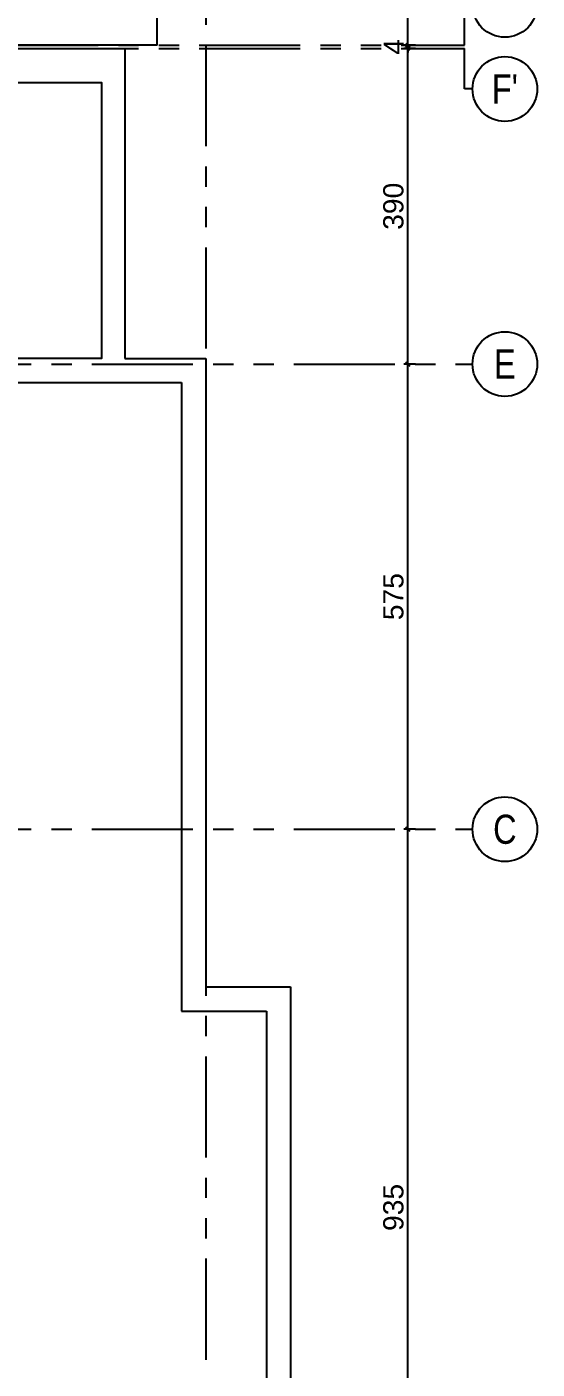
# Model space of a CAD drawing. Extents: x 186.8 to 246.9, y -2.6 to 70.8.
# Drawn here: x 235.08 to 241.4, y 6.18 to 22.77 of the extents above; entities that cross this region are included whole.
import ezdxf
from ezdxf.enums import TextEntityAlignment as Align

# ---------------------------------------------------------------- set-up
doc = ezdxf.new("R2010")
doc.units = 0
doc.header["$MEASUREMENT"] = 0
doc.header["$PDMODE"] = 35
doc.header["$PDSIZE"] = 0.3
doc.linetypes.add('AXIS_100$0$A-AXIS$0$PHANTOM', pattern=[2.5, 1.25, -0.25, 0.25, -0.25, 0.25, -0.25])
doc.layers.get('0').update_dxf_attribs({"linetype": 'CONTINUOUS'})
doc.layers.get('DEFPOINTS').update_dxf_attribs({"linetype": 'CONTINUOUS'})
for name, color, linetype in [('A-PROJECTION', 9, 'CONTINUOUS'), ('AXIS_100$0$A-axe-dim-100', 3, 'CONTINUOUS'), ('AXIS_100$0$A-axe-text', 3, 'CONTINUOUS'), ('AXIS_100$0$A-AXIS-100', 10, 'AXIS_100$0$A-AXIS$0$PHANTOM')]:
    doc.layers.add(name, color=color, linetype=linetype)
doc.styles.add('AXIS_100$0$A-AXIS$0$STRUCTURE$0$A100-STEXT', font='ARIAL.TTF', dxfattribs={"height": 0.25})
doc.styles.add('AXIS_100$0$STYLE1', font='ARIAL.TTF')
doc.dimstyles.new('AXIS_100$0$A50-DIM', dxfattribs={"dimtxt": 0.1, "dimasz": 0.05, "dimexe": 0.05, "dimexo": 0.1, "dimgap": 0.05, "dimtad": 1, "dimlfac": 100, "dimrnd": 0.5, "dimdsep": 46, "dimtxsty": 'AXIS_100$0$STYLE1', "dimblk": 'AXIS_100$0$_OBLIQUE', "dimcen": 0.05, "dimdle": 0.05, "dimclrd": 35, "dimclre": 35, "dimclrt": 256, "dimadec": 0, "dimazin": 0, "dimtfac": 1.4, "dimtix": 1, "dimtmove": 2, "dimatfit": 3, "dimldrblk": 'AXIS_100$0$_Open90', "dimfxl": 0, "dimtolj": 1, "dimarcsym": 0})

# ---------------------------------------------------------------- blocks, each defined once
blk = doc.blocks.new('AXIS_100$0$_OBLIQUE')
at = {"color": 0, "linetype": 'ByBlock'}
blk.add_line((-0.5, -0.5), (0.5, 0.5), dxfattribs=at)
blk = doc.blocks.new('*D165')
at = {"layer": 'AXIS_100$0$A-axe-dim-100', "color": 35, "linetype": 'Continuous', "lineweight": -2}
for p, q in [((239.892, 12.85), (239.746, 12.85)), ((239.796, 3.45), (239.796, 12.9)), ((239.892, 3.5), (239.746, 3.5))]:
    blk.add_line(p, q, dxfattribs=at)
at = {"layer": 'DEFPOINTS', "color": 0, "linetype": 'Continuous'}
for p in [(239.796, 12.85), (239.992, 12.85), (239.992, 3.5)]:
    blk.add_point(p, dxfattribs=at)
at = {"layer": 'AXIS_100$0$A-axe-dim-100', "color": 35, "linetype": 'Continuous', "lineweight": -2, "xscale": 0.05, "yscale": 0.05, "zscale": 0.05}
for p, rotation in [((239.796, 12.85), 90), ((239.796, 3.5), 270)]:
    blk.add_blockref('AXIS_100$0$_OBLIQUE', p, dxfattribs=dict(at, rotation=rotation))
at = {"layer": 'AXIS_100$0$A-axe-dim-100', "linetype": 'Continuous', "insert": (239.618, 8.175), "char_height": 0.25, "attachment_point": 5, "rotation": 90, "style": 'AXIS_100$0$STYLE1'}
blk.add_mtext('\\A1;935', dxfattribs=at)
blk = doc.blocks.new('AXIS_100$0$_Open90')
at = {"color": 0, "linetype": 'ByBlock', "lineweight": -2}
for p, q in [((0, 0), (-1, 0)), ((-0.5, 0.5), (0, 0)), ((0, 0), (-0.5, -0.5))]:
    blk.add_line(p, q, dxfattribs=at)
blk = doc.blocks.new('*D166')
at = {"layer": 'AXIS_100$0$A-axe-dim-100', "color": 35, "linetype": 'Continuous', "lineweight": -2}
for p, q in [((239.892, 18.6), (239.746, 18.6)), ((239.796, 12.8), (239.796, 18.65)), ((239.892, 12.85), (239.746, 12.85))]:
    blk.add_line(p, q, dxfattribs=at)
at = {"layer": 'DEFPOINTS', "color": 0, "linetype": 'Continuous'}
for p in [(239.796, 18.6), (239.992, 18.6), (239.992, 12.85)]:
    blk.add_point(p, dxfattribs=at)
at = {"layer": 'AXIS_100$0$A-axe-dim-100', "color": 35, "linetype": 'Continuous', "lineweight": -2, "xscale": 0.05, "yscale": 0.05, "zscale": 0.05}
for p, rotation in [((239.796, 18.6), 90), ((239.796, 12.85), 270)]:
    blk.add_blockref('AXIS_100$0$_OBLIQUE', p, dxfattribs=dict(at, rotation=rotation))
at = {"layer": 'AXIS_100$0$A-axe-dim-100', "linetype": 'Continuous', "insert": (239.618, 15.725), "char_height": 0.25, "attachment_point": 5, "rotation": 90, "style": 'AXIS_100$0$STYLE1'}
blk.add_mtext('\\A1;575', dxfattribs=at)
blk = doc.blocks.new('*D167')
at = {"layer": 'AXIS_100$0$A-axe-dim-100', "color": 35, "linetype": 'Continuous', "lineweight": -2}
for p, q in [((239.892, 22.5), (239.746, 22.5)), ((239.796, 18.55), (239.796, 22.55)), ((239.892, 18.6), (239.746, 18.6))]:
    blk.add_line(p, q, dxfattribs=at)
at = {"layer": 'DEFPOINTS', "color": 0, "linetype": 'Continuous'}
for p in [(239.796, 22.5), (239.992, 22.5), (239.992, 18.6)]:
    blk.add_point(p, dxfattribs=at)
at = {"layer": 'AXIS_100$0$A-axe-dim-100', "color": 35, "linetype": 'Continuous', "lineweight": -2, "xscale": 0.05, "yscale": 0.05, "zscale": 0.05}
for p, rotation in [((239.796, 22.5), 90), ((239.796, 18.6), 270)]:
    blk.add_blockref('AXIS_100$0$_OBLIQUE', p, dxfattribs=dict(at, rotation=rotation))
at = {"layer": 'AXIS_100$0$A-axe-dim-100', "linetype": 'Continuous', "insert": (239.618, 20.55), "char_height": 0.25, "attachment_point": 5, "rotation": 90, "style": 'AXIS_100$0$STYLE1'}
blk.add_mtext('\\A1;390', dxfattribs=at)
blk = doc.blocks.new('*D168')
at = {"layer": 'AXIS_100$0$A-axe-dim-100', "color": 35, "linetype": 'Continuous', "lineweight": -2}
for p, q in [((239.796, 22.54), (239.796, 22.59)), ((239.892, 22.54), (239.746, 22.54)), ((239.892, 22.5), (239.746, 22.5)), ((239.796, 22.5), (239.796, 22.54)), ((239.796, 22.5), (239.796, 22.45))]:
    blk.add_line(p, q, dxfattribs=at)
at = {"layer": 'DEFPOINTS', "color": 0, "linetype": 'Continuous'}
for p in [(239.796, 22.54), (239.992, 22.54), (239.992, 22.5)]:
    blk.add_point(p, dxfattribs=at)
at = {"layer": 'AXIS_100$0$A-axe-dim-100', "color": 35, "linetype": 'Continuous', "lineweight": -2, "xscale": 0.05, "yscale": 0.05, "zscale": 0.05}
for p, rotation in [((239.796, 22.54), 270), ((239.796, 22.5), 90)]:
    blk.add_blockref('AXIS_100$0$_OBLIQUE', p, dxfattribs=dict(at, rotation=rotation))
at = {"layer": 'AXIS_100$0$A-axe-dim-100', "linetype": 'Continuous', "insert": (239.621, 22.52), "char_height": 0.25, "attachment_point": 5, "rotation": 90, "style": 'AXIS_100$0$STYLE1'}
blk.add_mtext('\\A1;4', dxfattribs=at)
blk = doc.blocks.new('*D169')
at = {"layer": 'AXIS_100$0$A-axe-dim-100', "color": 35, "linetype": 'Continuous', "lineweight": -2}
for p, q in [((239.892, 27.74), (239.746, 27.74)), ((239.796, 22.49), (239.796, 27.79)), ((239.892, 22.54), (239.746, 22.54))]:
    blk.add_line(p, q, dxfattribs=at)
at = {"layer": 'DEFPOINTS', "color": 0, "linetype": 'Continuous'}
for p in [(239.796, 27.74), (239.992, 27.74), (239.992, 22.54)]:
    blk.add_point(p, dxfattribs=at)
at = {"layer": 'AXIS_100$0$A-axe-dim-100', "color": 35, "linetype": 'Continuous', "lineweight": -2, "xscale": 0.05, "yscale": 0.05, "zscale": 0.05}
for p, rotation in [((239.796, 27.74), 90), ((239.796, 22.54), 270)]:
    blk.add_blockref('AXIS_100$0$_OBLIQUE', p, dxfattribs=dict(at, rotation=rotation))
at = {"layer": 'AXIS_100$0$A-axe-dim-100', "linetype": 'Continuous', "insert": (239.568, 25.967), "char_height": 0.25, "attachment_point": 5, "rotation": 90, "style": 'AXIS_100$0$STYLE1'}
blk.add_mtext('\\A1;520', dxfattribs=at)

msp = doc.modelspace()

# ---------------------------------------------------------------- linework, layer by layer
at = {"layer": 'A-PROJECTION'}
for p, q in [((236.69554, 22.54), (236.69554, 36.26197)), ((236.69554, 22.54), (234.36554, 22.54)), ((236.29554, 18.67), (237.29554, 18.67)), ((237.29554, 18.67), (237.29554, 10.9)), ((234.36554, 18.37), (236.99554, 18.37)), ((236.99554, 18.37), (236.99554, 10.6)), ((237.29554, 10.9), (238.34554, 10.9)), ((238.34554, 10.9), (238.34554, 3.5)), ((236.99554, 10.6), (238.04554, 10.6)), ((238.04554, 10.6), (238.04554, 3.8))]:
    msp.add_line(p, q, dxfattribs=at)
msp.add_lwpolyline([(234.36554, 18.67), (234.36554, 18.67), (234.36554, 22.5), (236.29554, 22.5), (236.29554, 18.67)], dxfattribs=at)
msp.add_lwpolyline([(234.36554, 18.67), (234.36554, 18.67), (234.36554, 22.5), (236.29554, 22.5), (236.29554, 18.67)], dxfattribs=at)
msp.add_lwpolyline([(234.36554, 22.08), (236.00554, 22.08), (236.00554, 18.67), (234.36554, 18.67)], close=True, dxfattribs=at)
at = {"layer": 'AXIS_100$0$A-AXIS-100'}
for p, q in [((237.29554, 57.54215), (237.29554, -1.8346)), ((240.49554, 22.54), (240.49554, 23.04)), ((219.71554, 22.54), (240.49554, 22.54)), ((219.71554, 22.5), (240.49554, 22.5)), ((240.49554, 22), (240.49554, 22.5)), ((240.59652, 22), (240.49554, 22)), ((193.38718, 18.6), (240.59652, 18.6)), ((193.38718, 12.85), (240.59652, 12.85))]:
    msp.add_line(p, q, dxfattribs=at)
at = {"layer": 'AXIS_100$0$A-AXIS-100', "linetype": 'Continuous'}
for centre in [(240.99652, 23.04), (240.99652, 22), (240.99652, 18.6), (240.99652, 12.85)]:
    msp.add_circle(centre, 0.4, dxfattribs=at)

# ---------------------------------------------------------------- texts
at = {"layer": 'AXIS_100$0$A-axe-text', "style": 'AXIS_100$0$A-AXIS$0$STRUCTURE$0$A100-STEXT', "width": 0.8}
for s, p in [("F'", (240.99652, 22)), ('E', (240.99652, 18.6)), ('C', (240.99652, 12.85))]:
    msp.add_text(s, height=0.36, dxfattribs=at).set_placement(p, align=Align.MIDDLE)

# ---------------------------------------------------------------- dimensions: what is measured, and where the dimension line sits
at = {"layer": 'AXIS_100$0$A-axe-dim-100', "linetype": 'Continuous'}
dim = msp.add_linear_dim(base=(239.79554, 27.74), p1=(239.99152, 22.54), p2=(239.99152, 27.74), angle=90, dimstyle='AXIS_100$0$A50-DIM', override={"dimtxt": 0.25}, dxfattribs=at)
dim.commit()
dim.dimension.update_dxf_attribs({"geometry": '*D169', "text_midpoint": (239.5679, 25.96657), "dimtype": 160})
for base, p1, p2, picture, middle in [((239.79554, 22.54), (239.99152, 22.5), (239.99152, 22.54), '*D168', (239.62054, 22.52)), ((239.79554, 22.5), (239.99152, 18.6), (239.99152, 22.5), '*D167', (239.61782, 20.55)), ((239.79554, 18.6), (239.99152, 12.85), (239.99152, 18.6), '*D166', (239.61841, 15.725)), ((239.79554, 12.85), (239.99152, 3.5), (239.99152, 12.85), '*D165', (239.61782, 8.175))]:
    dim = msp.add_linear_dim(base=base, p1=p1, p2=p2, angle=90, dimstyle='AXIS_100$0$A50-DIM', override={"dimtxt": 0.25}, dxfattribs=at)
    dim.commit()
    dim.dimension.update_dxf_attribs({"geometry": picture, "text_midpoint": middle})

doc.saveas('drawing.dxf')
